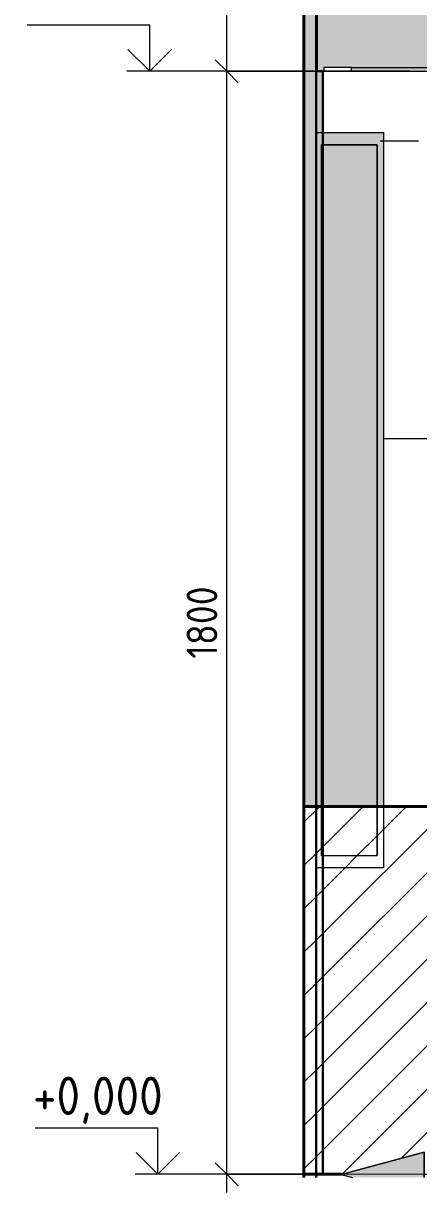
# Model space of a CAD drawing. Header units: millimetres. Extents: x 91786 to 132940, y -1987 to 10096.
# Drawn here: x 123613 to 124258, y -30 to 1878 of the extents above; entities that cross this region are included whole.
import ezdxf

# ---------------------------------------------------------------- set-up
doc = ezdxf.new("R2010")
doc.units = ezdxf.units.MM
for name, color, linetype, lineweight in [('A-ANNO-DIMS', 7, 'Continuous', 9), ('A-ANNO-DIMS-25', 7, 'Continuous', 9), ('A-DETL-1', 7, 'Continuous', 40), ('A-DETL-GENF', 7, 'Continuous', 9), ('A-WALL-PATT', 7, 'Continuous', 9), ('G-ANNO-DIMS', 7, 'Continuous', 9), ('G-ANNO-DIMS-1', 7, 'Continuous', 20), ('I-FURN-IDEN', 7, 'Continuous', 9), ('I-WALL', 7, 'Continuous', 9), ('Ограждение', 7, 'Continuous', 9), ('Поручни', 7, 'Continuous', 9)]:
    doc.layers.add(name, color=color, linetype=linetype, lineweight=lineweight)
for name, color, linetype, lineweight, true_color in [('A-DETL-GENF-1', 7, 'Continuous', 9, 0xe0e0e0), ('A-FLOR-FNSH-2', 7, 'Continuous', 30, 0x3c3c3c), ('A-WALL-4', 7, 'Continuous', 30, 0x3c3c3c), ('A-WALL-5', 7, 'Continuous', 40, 0x3c3c3c), ('A-WALL-FNSH-2', 7, 'Continuous', 30, 0x3c3c3c), ('A-WALL-FNSH-3', 7, 'Continuous', 30, 0x383838), ('I-FURN-7', 7, 'Continuous', 9, 0x949494), ('I-FURN-9', 7, 'Continuous', 9, 0xc0c0c0), ('I-WALL-1', 7, 'Continuous', 9, 0x787878)]:
    doc.layers.add(name, color=color, linetype=linetype, lineweight=lineweight, true_color=true_color)
doc.layers.add('I-FURN-8', color=7, linetype='Continuous', lineweight=9, true_color=0x303030, transparency=0.7)
doc.styles.add('ISOCPEUR_1', font='isocpeur.ttf', dxfattribs={"width": 0.9, "height": 62.5})
doc.styles.add('ISOCPEUR_2', font='isocpeur.ttf', dxfattribs={"width": 0.9, "height": 50})
doc.dimstyles.new('ISO-2_0_0_9К_Средний_округл2_1', dxfattribs={"dimscale": 304.8, "dimtxt": 49.799059, "dimasz": 0.123031, "dimexe": 0.098425, "dimexo": 0, "dimgap": 0, "dimtad": 1, "dimdec": 0, "dimrnd": 10, "dimzin": 0, "dimdsep": 46, "dimtxsty": 'ISOCPEUR_2', "dimblk1": 'OBLIQUE', "dimblk2": 'OBLIQUE', "dimsah": 1, "dimcen": 0.09, "dimdle": 0.098425, "dimazin": 0, "dimtfac": 1, "dimtdec": 4, "dimtix": 1, "dimtmove": 0, "dimatfit": 3, "dimfxl": 1, "dimtvp": 1, "dimtolj": 1, "dimtzin": 0, "dimarcsym": 2})
pattern_1 = [(45, (127032.287, 0), (-35.3553, 35.3553), [])]

# ---------------------------------------------------------------- blocks, each defined once
blk = doc.blocks.new('Вешалка - 1_25-26107852-Развертка 1_66-4')
at = {"layer": 'I-FURN-8'}
for points in [[(5431, 600), (5431, 1700), (5420, 1700), (5420, 600), (5429, 600)], [(5519.4, 600), (5530, 600), (5530, 1700), (5431, 1700), (5431, 1680), (5519.4, 1680), (5519.4, 726.2)], [(5504, 600), (5519.4, 600), (5519.4, 1680), (5431, 1680), (5431, 600)]]:
    blk.add_hatch(color=256, dxfattribs=at).paths.add_polyline_path(points)
at = {"layer": 'I-FURN-7'}
for p, q in [((5519.4, 1680), (5429, 1680)), ((5429, 600), (5429, 1680)), ((5431, 1680), (5519.4, 1680)), ((5519.4, 600), (5519.4, 1680)), ((5519.4, 1680), (5519.4, 600)), ((5429, 519.9), (5429, 600)), ((5519.4, 519.9), (5519.4, 600)), ((5519.4, 600), (5519.4, 519.9)), ((5429, 519.9), (5519.4, 519.9)), ((5431, 519.9), (5519.4, 519.9))]:
    blk.add_line(p, q, dxfattribs=at)
at = {"layer": 'I-FURN-9'}
for p, q in [((5420, 1700), (5530, 1700)), ((5420, 600), (5420, 1700)), ((5530, 1700), (5530, 600)), ((5420, 500), (5420, 600)), ((5530, 600), (5530, 500)), ((5530, 500), (5420, 500))]:
    blk.add_line(p, q, dxfattribs=at)
blk = doc.blocks.new('Ограждение - Ограждение-30309997-Развертка 1_66-4')
at = {"layer": 'Ограждение'}
blk.add_hatch(color=256, dxfattribs=at).paths.add_polyline_path([(5650, 1800), (5707.5, 1800), (5707.5, 1806), (5477.5, 1806), (5477.5, 1800)])
at = {"layer": 'Поручни'}
for p, q in [((5477.5, 1806), (5432.5, 1806)), ((5432.5, 1806), (5432.5, 1800)), ((5432.5, 1800), (5477.5, 1800)), ((5477.5, 1806), (5707.5, 1806)), ((5477.5, 1800), (5477.5, 1806)), ((5477.5, 1800), (5707.5, 1800))]:
    blk.add_line(p, q, dxfattribs=at)
blk = doc.blocks.new('Начало раскладки_красным - Начало раскладки_красным-V73-Развертка 1_66-4')
at = {"layer": 'A-DETL-GENF'}
for points in [[(5824.6, 264.7), (5897, 265), (5860.8, 400), (5824.7, 265)], [(5543.4, -5.2), (5596.2, -5.2), (5596.2, 36.1), (5461, -0.2), (5479.4, -5.2)]]:
    blk.add_hatch(color=256, dxfattribs=at).paths.add_polyline_path(points)
for p, q in [((5860.8, 400), (5824.6, 264.7)), ((5860.8, 400), (5824.6, 264.7)), ((5897.1, 264.8), (5860.8, 400)), ((5860.8, 400), (5897.1, 264.8)), ((5824.6, 264.7), (5897.1, 264.8)), ((5824.6, 264.7), (5897.1, 264.8)), ((5861, 30), (5860.8, 264.8)), ((5596.2, 36.1), (5461, -0.2)), ((5461, -0.2), (5596.2, 36.1)), ((5596.2, -5.2), (5596.2, 36.1)), ((5596.2, 36.1), (5596.2, -5.2)), ((5461, -0.2), (5479.4, -5.2)), ((5461, -0.2), (5479.4, -5.2)), ((5831, 0), (5596.2, -0.2))]:
    blk.add_line(p, q, dxfattribs=at)
for start, end in [(0.0336, 189.949), (349.7541, 0.0336)]:
    blk.add_arc((5861, 0), 30, start, end, dxfattribs=at)
blk = doc.blocks.new('Начало раскладки_красным - Начало раскладки_красным-V74-Развертка 1_66-4')
at = {"layer": 'A-DETL-GENF'}
blk.add_hatch(color=256, dxfattribs=at).paths.add_polyline_path([(5624.6, 264.7), (5697.1, 264.8), (5660.8, 400), (5650, 359.7)])
for p, q in [((5660.8, 400), (5624.6, 264.7)), ((5660.8, 400), (5624.6, 264.7)), ((5697.1, 264.8), (5660.8, 400)), ((5660.8, 400), (5697.1, 264.8)), ((5624.6, 264.7), (5697.1, 264.8)), ((5624.6, 264.7), (5697.1, 264.8)), ((5661, 30), (5660.8, 264.8)), ((5631, 0), (5399.6, -0.2))]:
    blk.add_line(p, q, dxfattribs=at)
for start, end in [(0.0336, 189.949), (349.7541, 0.0336)]:
    blk.add_arc((5661, 0), 30, start, end, dxfattribs=at)
blk = doc.blocks.new('Высотные отметки - Стрелка_Верх-17668718-Развертка 1_66-4')
at = {"layer": 'G-ANNO-DIMS'}
for p, q in [((5159.6, 3525), (4959.6, 3525)), ((5159.6, 3450), (5159.6, 3525)), ((5197.5, 3450), (5122.5, 3450))]:
    blk.add_line(p, q, dxfattribs=at)
at = {"layer": 'G-ANNO-DIMS-1'}
for q in [(5124.2, 3485.4), (5194.9, 3485.4)]:
    blk.add_line((5159.6, 3450), q, dxfattribs=at)
blk = doc.blocks.new('DIMBLOCK84-Развертка 1_66-4')
at = {"layer": 'A-ANNO-DIMS-25', "lineweight": 20}
for p, q in [((123945.1, 1800), (123926.3, 1818.8)), ((123945.1, 1800), (123963.8, 1781.2)), ((123945.1, 0), (123926.3, 18.7)), ((123945.1, 0), (123963.8, -18.8))]:
    blk.add_line(p, q, dxfattribs=at)
at = {"layer": 'A-ANNO-DIMS-25'}
for p, q in [((124090.9, 1800), (123915.1, 1800)), ((123945.1, -30), (123945.1, 1800)), ((123945.1, 1800), (124090.9, 1800)), ((124090.9, 0), (123915.1, 0)), ((123945.1, 0), (124090.9, 0))]:
    blk.add_line(p, q, dxfattribs=at)
at = {"layer": 'A-ANNO-DIMS-25', "color": 0, "insert": (123879.7, 841.1), "char_height": 50, "width": 141.353, "attachment_point": 1, "rotation": 90, "line_spacing_factor": 1.149209, "style": 'ISOCPEUR_2'}
blk.add_mtext('1800', dxfattribs=at)
blk = doc.blocks.new('_Oblique')
at = {"color": 0, "linetype": 'ByBlock', "lineweight": -2}
blk.add_line((-0.5, -0.5), (0.5, 0.5), dxfattribs=at)
blk = doc.blocks.new('DIMBLOCK85-Развертка 1_66-4')
at = {"layer": 'A-ANNO-DIMS-25'}
for p, q in [((123945.1, 1800), (123945.1, 3480)), ((124090.9, 3450), (123915.1, 3450)), ((123945.1, 3450), (124090.9, 3450)), ((124090.9, 1800), (123915.1, 1800)), ((123945.1, 1800), (124090.9, 1800))]:
    blk.add_line(p, q, dxfattribs=at)
at = {"layer": 'A-ANNO-DIMS-25', "lineweight": 20}
for p, q in [((123945.1, 3450), (123926.3, 3468.8)), ((123945.1, 3450), (123963.8, 3431.2)), ((123945.1, 1800), (123926.3, 1818.8)), ((123945.1, 1800), (123963.8, 1781.2))]:
    blk.add_line(p, q, dxfattribs=at)
at = {"layer": 'A-ANNO-DIMS-25', "color": 0, "insert": (123879.7, 2566.1), "char_height": 50, "width": 141.353, "attachment_point": 1, "rotation": 90, "line_spacing_factor": 1.149209, "style": 'ISOCPEUR_2'}
blk.add_mtext('1650', dxfattribs=at)

msp = doc.modelspace()

# ---------------------------------------------------------------- hatches: boundary and pattern name
at = {"layer": 'A-DETL-GENF-1'}
h = msp.add_hatch(dxfattribs=at)
h.set_pattern_fill('FP_31', color=256, style=0, pattern_type=2)
h.set_pattern_definition(pattern_1)
h.paths.add_polyline_path([(124090.9, 0), (124090.9, 600), (124070.5, 600), (124070.5, 0), (124070.9, 0)])
h = msp.add_hatch(dxfattribs=at)
h.set_pattern_fill('FP_31', color=256, style=0, pattern_type=2)
h.set_pattern_definition(pattern_1)
h.paths.add_polyline_path([(124099.9, 500), (124101.9, 500), (124101.9, 600), (124090.9, 600), (124090.9, 500)])
h = msp.add_hatch(dxfattribs=at)
h.set_pattern_fill('FP_31', color=256, style=0, pattern_type=2)
h.set_pattern_definition(pattern_1)
h.paths.add_polyline_path([(124190.3, 519.9), (124190.3, 600), (124101.9, 600), (124101.9, 519.9), (124165.1, 519.9)])
h = msp.add_hatch(dxfattribs=at)
h.set_pattern_fill('FP_31', color=256, style=0, pattern_type=2)
h.set_pattern_definition(pattern_1)
h.paths.add_polyline_path([(124162.7, 500), (124200.9, 500), (124200.9, 600), (124190.3, 600), (124190.3, 519.9), (124101.9, 519.9), (124101.9, 500)])
h = msp.add_hatch(dxfattribs=at)
h.set_pattern_fill('FP_31', color=256, style=0, pattern_type=2)
h.set_pattern_definition(pattern_1)
h.paths.add_polyline_path([(124131.9, 0), (124132.8, 0), (124267.1, 36.1), (124267.1, 0), (124331.9, 0), (124331.9, 264.8), (124295.5, 264.7), (124331.7, 400), (124331.9, 400), (124331.9, 600), (124200.9, 600), (124200.9, 500), (124101.9, 500), (124101.9, 0)])
h = msp.add_hatch(dxfattribs=at)
h.set_pattern_fill('FP_31', color=256, style=0, pattern_type=2)
h.set_pattern_definition(pattern_1)
h.paths.add_polyline_path([(124101.9, 0), (124101.9, 500), (124090.9, 500), (124090.9, 0)])
at = {"layer": 'A-WALL-PATT'}
msp.add_hatch(color=256, dxfattribs=at).paths.add_polyline_path([(124101.9, 1800), (124103.4, 1800), (124103.4, 1806), (124320.9, 1806), (124320.9, 3450), (124091.9, 3450), (124091.9, 1800)])
h = msp.add_hatch(dxfattribs=at)
h.set_pattern_fill('FP_28', color=256, style=0, pattern_type=2)
h.set_pattern_definition([(90, (124331.9, 0), (-600, 4e-14), []), (180, (124331.9, 0), (-7e-14, -600), [])])
h.paths.add_polyline_path([(124214.3, 600), (124320.9, 600), (124320.9, 1800), (124101.9, 1800), (124101.9, 1700), (124200.9, 1700), (124200.9, 600)])
at = {"layer": 'I-WALL-1'}
h = msp.add_hatch(dxfattribs=at)
h.set_pattern_fill('FP_23', color=256, style=0, pattern_type=2)
h.set_pattern_definition([(45, (127032.287, 0), (-14.25598, 14.25598), []), (45, (127046.544, 0), (-14.25598, 14.25598), [25.202, -5.04, 0.8382, -4.202])])
h.paths.add_polyline_path([(124070.5, -5.2), (124070.9, -5.2), (124070.9, 0), (124070.5, 0)])
h.paths.add_polyline_path([(124070.9, 600), (124070.9, 3900), (124070.5, 3900), (124070.5, 600)])
h = msp.add_hatch(dxfattribs=at)
h.set_pattern_fill('FP_24', color=256, style=0, pattern_type=2)
h.set_pattern_definition([(0, (127032.287, 0), (30.48, 7.62), [2.515, -20.345, 2.515, -20.345, -121.92]), (0, (127032.287, 0), (30.48, 7.62), [-45.72, 2.515, -43.205, 2.515, -20.345, -53.34]), (0, (127032.287, 0), (30.48, 7.62), [-114.3, 2.515, -12.725, 2.515, -35.585]), (120, (127043.717, 3.81), (-21.839114, 22.586454), [2.515, -20.345, 2.515, -20.345, -121.92]), (120, (127043.717, 3.81), (-21.839114, 22.586454), [-45.72, 2.515, -43.205, 2.515, -20.345, -53.34]), (120, (127043.717, 3.81), (-21.839114, 22.586454), [-114.3, 2.515, -12.725, 2.515, -35.585]), (240, (127047.527, 19.05), (-8.640886, -30.206454), [2.515, -20.345, 2.515, -20.345, -121.92]), (240, (127047.527, 19.05), (-8.640886, -30.206454), [-45.72, 2.515, -43.205, 2.515, -20.345, -53.34]), (240, (127047.527, 19.05), (-8.640886, -30.206454), [-114.3, 2.515, -12.725, 2.515, -35.585])])
h.paths.add_polyline_path([(124070.9, 600), (124090.9, 600), (124090.9, 3470), (124070.9, 3470), (124070.9, 727.1)])
msp.add_hatch(color=256, dxfattribs=at).paths.add_polyline_path([(124101.9, 1700), (124101.9, 1800), (124090.9, 1800), (124090.9, 1700), (124091.9, 1700)])

# ---------------------------------------------------------------- linework, layer by layer
at = {"layer": 'A-DETL-1'}
for p, q in [((124331.9, 600), (124070.5, 600)), ((124070.5, 0), (124132.8, 0))]:
    msp.add_line(p, q, dxfattribs=at)
at = {"layer": 'A-FLOR-FNSH-2'}
for p, q in [((124090.9, 0), (124090.9, -5.2)), ((124132.8, 0), (124101.9, 0)), ((124132.4, -0.1), (124070.5, -0.1))]:
    msp.add_line(p, q, dxfattribs=at)
at = {"layer": 'A-WALL-4'}
msp.add_line((124070.9, 0), (124090.9, 0), dxfattribs=at)
at = {"layer": 'A-WALL-5'}
msp.add_line((124070.9, -5.2), (124070.9, 3900), dxfattribs=at)
at = {"layer": 'A-WALL-FNSH-2'}
for p, q in [((124090.9, 3450), (124090.9, 0)), ((124091.9, 1800), (124091.9, 3450)), ((124101.9, 1800), (124090.9, 1800)), ((124090.9, 0), (124101.9, 0))]:
    msp.add_line(p, q, dxfattribs=at)
at = {"layer": 'A-WALL-FNSH-3'}
msp.add_line((124101.9, 0), (124101.9, 1800), dxfattribs=at)
at = {"layer": 'G-ANNO-DIMS'}
for p, q in [((123948.7, 1800), (123819.4, 1800)), ((124243.2, 1800), (123948.7, 1800)), ((123935.3, 0), (123832.6, 0)), ((124140.7, 0), (123935.3, 0))]:
    msp.add_line(p, q, dxfattribs=at)
at = {"layer": 'I-FURN-IDEN'}
msp.add_line((124195.3, 1686.5), (124258, 1686.5), dxfattribs=at)
at = {"layer": 'I-WALL'}
msp.add_line((124103.4, 1800), (124101.9, 1800), dxfattribs=at)

# ---------------------------------------------------------------- block references
at = {"layer": 'A-DETL-GENF'}
for name in ['Начало раскладки_красным - Начало раскладки_красным-V74-Развертка 1_66-4', 'Начало раскладки_красным - Начало раскладки_красным-V73-Развертка 1_66-4']:
    msp.add_blockref(name, (118670.9, 0), dxfattribs=at)
at = {"layer": 'G-ANNO-DIMS'}
for p in [(118659.8, -1650), (118673.1, -3450)]:
    msp.add_blockref('Высотные отметки - Стрелка_Верх-17668718-Развертка 1_66-4', p, dxfattribs=at)
at = {"layer": 'I-FURN-7'}
msp.add_blockref('Вешалка - 1_25-26107852-Развертка 1_66-4', (118670.9, 0), dxfattribs=at)
at = {"layer": 'Поручни'}
msp.add_blockref('Ограждение - Ограждение-30309997-Развертка 1_66-4', (118670.9, 0), dxfattribs=at)

# ---------------------------------------------------------------- dimensions: what is measured, and where the dimension line sits
at = {"layer": 'A-ANNO-DIMS'}
dim = msp.add_linear_dim(base=(123945.1, 3450), p1=(124090.9, 1800), p2=(124090.9, 3450), angle=90, dimstyle='ISO-2_0_0_9К_Средний_округл2_1', override={"dimpost": '<>', "dimfxl": 1650}, dxfattribs=at)
dim.commit()
dim.dimension.update_dxf_attribs({"geometry": 'DIMBLOCK85-Развертка 1_66-4', "text_midpoint": (123920.1, 2625)})

# ---------------------------------------------------------------- next in the draw order: texts
at = {"layer": 'G-ANNO-DIMS', "insert": (123629, 159.2), "char_height": 62.5, "width": 254.705, "attachment_point": 1, "line_spacing_factor": 1.149209, "style": 'ISOCPEUR_1', "bg_fill": 3, "box_fill_scale": 1.25, "bg_fill_color": 256, "bg_fill_true_color": 13158600, "bg_fill_transparency": 0}
msp.add_mtext('+0,000', dxfattribs=at)

# ---------------------------------------------------------------- next in the draw order: dimensions: what is measured, and where the dimension line sits
at = {"layer": 'A-ANNO-DIMS'}
dim = msp.add_linear_dim(base=(123945.1, 1800), p1=(124090.9, 0), p2=(124090.9, 1800), angle=90, dimstyle='ISO-2_0_0_9К_Средний_округл2_1', override={"dimpost": '<>', "dimfxl": 1800}, dxfattribs=at)
dim.commit()
dim.dimension.update_dxf_attribs({"geometry": 'DIMBLOCK84-Развертка 1_66-4', "text_midpoint": (123920.1, 900)})

doc.saveas('drawing.dxf')
